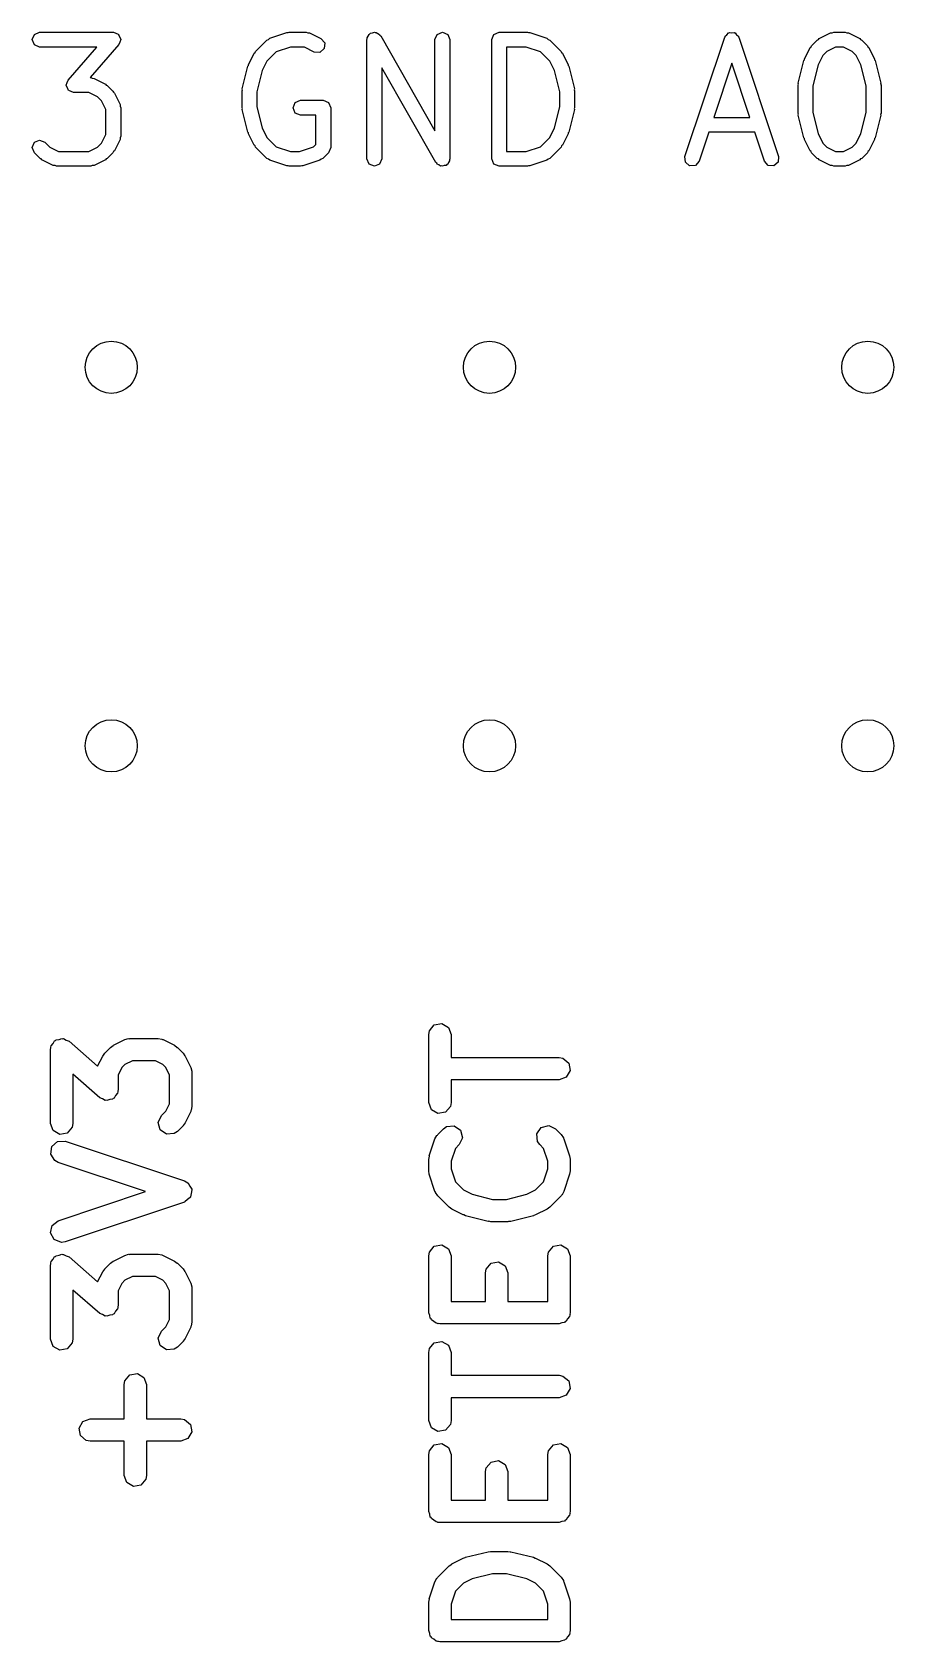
# Model space of a CAD drawing. Extents: x 0.39 to 2.81, y 0.39 to 2.19.
# Drawn here: x 1.0791 to 1.3069, y 1.7633 to 2.1885 of the extents above; entities that cross this region are included whole.
import ezdxf

# ---------------------------------------------------------------- set-up
doc = ezdxf.new("R2010")
doc.units = 0
doc.header["$MEASUREMENT"] = 0
doc.layers.add('BLACK', color=7, linetype='CONTINUOUS')

msp = doc.modelspace()

# ---------------------------------------------------------------- linework, layer by layer
at = {"layer": 'BLACK', "linetype": 'CONTINUOUS'}
for p, q in [((1.07909, 2.18656), (1.07967, 2.18795)), ((1.07967, 2.18516), (1.07909, 2.18656)), ((1.07967, 2.18795), (1.08106, 2.18852)), ((1.08106, 2.18852), (1.10056, 2.18852)), ((1.10056, 2.18852), (1.1012, 2.18826)), ((1.1012, 2.18826), (1.10185, 2.18804)), ((1.10185, 2.18804), (1.10188, 2.18797)), ((1.10188, 2.18797), (1.10195, 2.18795)), ((1.10195, 2.18795), (1.10221, 2.18731)), ((1.10226, 2.18592), (1.10204, 2.18526)), ((1.10221, 2.18731), (1.10252, 2.18669)), ((1.10252, 2.18656), (1.10226, 2.18592)), ((1.10252, 2.18669), (1.1025, 2.18662)), ((1.1025, 2.18662), (1.10252, 2.18656)), ((1.13816, 2.18345), (1.14116, 2.18645)), ((1.14116, 2.18645), (1.14158, 2.18662)), ((1.14158, 2.18662), (1.14193, 2.18692)), ((1.14193, 2.18692), (1.14643, 2.18842)), ((1.14643, 2.18842), (1.14675, 2.1884)), ((1.14675, 2.1884), (1.14705, 2.18852)), ((1.14705, 2.18852), (1.15155, 2.18852)), ((1.15155, 2.18852), (1.15197, 2.18835)), ((1.15197, 2.18835), (1.15243, 2.18832)), ((1.15243, 2.18832), (1.15543, 2.18682)), ((1.15543, 2.18682), (1.15642, 2.18568)), ((1.16758, 2.18656), (1.16768, 2.18681)), ((1.16758, 2.15506), (1.16758, 2.18656)), ((1.16765, 2.18707), (1.16796, 2.18748)), ((1.16768, 2.18681), (1.16765, 2.18707)), ((1.16796, 2.18748), (1.16815, 2.18795)), ((1.16815, 2.18795), (1.1684, 2.18805)), ((1.1684, 2.18805), (1.16857, 2.18826)), ((1.16857, 2.18826), (1.16908, 2.18833)), ((1.16908, 2.18833), (1.16955, 2.18852)), ((1.16955, 2.18852), (1.1698, 2.18842)), ((1.1698, 2.18842), (1.17006, 2.18845)), ((1.17006, 2.18845), (1.17047, 2.18814)), ((1.17047, 2.18814), (1.17094, 2.18795)), ((1.17094, 2.18795), (1.17104, 2.1877)), ((1.17104, 2.1877), (1.17126, 2.18753)), ((1.17126, 2.18753), (1.18558, 2.16247)), ((1.18558, 2.18656), (1.18615, 2.18795)), ((1.18558, 2.16247), (1.18558, 2.18656)), ((1.18615, 2.18795), (1.18754, 2.18852)), ((1.18754, 2.18852), (1.18894, 2.18795)), ((1.18894, 2.18795), (1.18951, 2.18656)), ((1.18951, 2.18656), (1.18951, 2.15506)), ((1.20057, 2.18656), (1.20115, 2.18795)), ((1.20057, 2.15506), (1.20057, 2.18656)), ((1.20115, 2.18795), (1.20254, 2.18852)), ((1.20254, 2.18852), (1.21004, 2.18852)), ((1.21004, 2.18852), (1.21034, 2.1884)), ((1.21034, 2.1884), (1.21066, 2.18842)), ((1.21066, 2.18842), (1.21516, 2.18692)), ((1.21516, 2.18692), (1.21551, 2.18662)), ((1.21551, 2.18662), (1.21593, 2.18645)), ((1.21593, 2.18645), (1.21893, 2.18345)), ((1.25167, 2.15568), (1.26217, 2.18718)), ((1.26217, 2.18718), (1.26226, 2.18729)), ((1.26226, 2.18729), (1.26227, 2.18744)), ((1.26227, 2.18744), (1.26275, 2.18784)), ((1.26275, 2.18784), (1.26315, 2.18832)), ((1.26315, 2.18832), (1.2633, 2.18833)), ((1.2633, 2.18833), (1.26341, 2.18842)), ((1.26341, 2.18842), (1.26403, 2.18838)), ((1.26403, 2.18838), (1.26466, 2.18842)), ((1.26466, 2.18842), (1.26477, 2.18833)), ((1.26477, 2.18833), (1.26492, 2.18832)), ((1.26492, 2.18832), (1.26532, 2.18784)), ((1.26532, 2.18784), (1.2658, 2.18744)), ((1.2658, 2.18744), (1.26581, 2.18729)), ((1.26581, 2.18729), (1.2659, 2.18718)), ((1.2659, 2.18718), (1.2764, 2.15568)), ((1.28514, 2.18495), (1.28664, 2.18645)), ((1.28664, 2.18645), (1.28694, 2.18657)), ((1.28694, 2.18657), (1.28715, 2.18682)), ((1.28715, 2.18682), (1.29015, 2.18832)), ((1.29015, 2.18832), (1.29061, 2.18835)), ((1.29061, 2.18835), (1.29103, 2.18852)), ((1.29103, 2.18852), (1.29403, 2.18852)), ((1.29403, 2.18852), (1.29445, 2.18835)), ((1.29445, 2.18835), (1.29491, 2.18832)), ((1.29491, 2.18832), (1.29791, 2.18682)), ((1.29791, 2.18682), (1.29812, 2.18657)), ((1.29812, 2.18657), (1.29842, 2.18645)), ((1.29842, 2.18645), (1.29992, 2.18495)), ((1.08106, 2.18459), (1.07967, 2.18516)), ((1.09622, 2.18459), (1.08106, 2.18459)), ((1.08858, 2.17585), (1.09622, 2.18459)), ((1.10204, 2.18526), (1.09439, 2.17653)), ((1.13629, 2.17994), (1.13779, 2.18294)), ((1.13779, 2.18294), (1.13803, 2.18315)), ((1.13803, 2.18315), (1.13816, 2.18345)), ((1.14361, 2.18334), (1.14117, 2.18089)), ((1.14737, 2.18459), (1.14361, 2.18334)), ((1.15108, 2.18459), (1.14737, 2.18459)), ((1.15367, 2.18329), (1.15108, 2.18459)), ((1.15517, 2.18319), (1.15367, 2.18329)), ((1.15631, 2.18418), (1.15517, 2.18319)), ((1.15642, 2.18568), (1.15631, 2.18418)), ((1.20972, 2.18459), (1.20451, 2.18459)), ((1.20451, 2.18459), (1.20451, 2.15703)), ((1.21348, 2.18334), (1.20972, 2.18459)), ((1.21592, 2.18089), (1.21348, 2.18334)), ((1.21893, 2.18345), (1.21906, 2.18315)), ((1.21906, 2.18315), (1.2193, 2.18294)), ((1.2193, 2.18294), (1.2208, 2.17994)), ((1.28327, 2.18144), (1.28477, 2.18444)), ((1.28477, 2.18444), (1.28502, 2.18465)), ((1.28502, 2.18465), (1.28514, 2.18495)), ((1.28815, 2.18239), (1.28689, 2.17987)), ((1.2892, 2.18344), (1.28815, 2.18239)), ((1.2915, 2.18459), (1.2892, 2.18344)), ((1.29357, 2.18459), (1.2915, 2.18459)), ((1.29586, 2.18344), (1.29357, 2.18459)), ((1.29691, 2.18239), (1.29586, 2.18344)), ((1.29817, 2.17987), (1.29691, 2.18239)), ((1.29992, 2.18495), (1.30005, 2.18465)), ((1.30005, 2.18465), (1.30029, 2.18444)), ((1.30029, 2.18444), (1.30179, 2.18144)), ((1.13464, 2.17353), (1.13614, 2.17953)), ((1.13614, 2.17953), (1.13627, 2.17971)), ((1.13627, 2.17971), (1.13629, 2.17994)), ((1.13991, 2.17837), (1.13852, 2.17281)), ((1.14117, 2.18089), (1.13991, 2.17837)), ((1.18584, 2.15408), (1.17152, 2.17914)), ((1.17152, 2.17914), (1.17152, 2.15506)), ((1.21718, 2.17837), (1.21592, 2.18089)), ((1.21857, 2.17281), (1.21718, 2.17837)), ((1.2208, 2.17994), (1.22082, 2.17971)), ((1.22082, 2.17971), (1.22095, 2.17953)), ((1.22095, 2.17953), (1.22245, 2.17353)), ((1.26403, 2.18033), (1.25927, 2.16603)), ((1.2688, 2.16603), (1.26403, 2.18033)), ((1.28162, 2.17503), (1.28312, 2.18103)), ((1.28312, 2.18103), (1.28326, 2.18121)), ((1.28326, 2.18121), (1.28327, 2.18144)), ((1.28689, 2.17987), (1.2855, 2.17431)), ((1.29956, 2.17431), (1.29817, 2.17987)), ((1.30179, 2.18144), (1.30181, 2.18121)), ((1.30181, 2.18121), (1.30194, 2.18103)), ((1.30194, 2.18103), (1.30344, 2.17503)), ((1.08809, 2.17456), (1.08835, 2.1752)), ((1.08811, 2.17449), (1.08809, 2.17456)), ((1.08809, 2.17443), (1.08811, 2.17449)), ((1.0884, 2.1738), (1.08809, 2.17443)), ((1.08835, 2.1752), (1.08858, 2.17585)), ((1.08866, 2.17316), (1.0884, 2.1738)), ((1.08873, 2.17314), (1.08866, 2.17316)), ((1.08876, 2.17308), (1.08873, 2.17314)), ((1.08942, 2.17285), (1.08876, 2.17308)), ((1.09439, 2.17653), (1.09456, 2.17653)), ((1.09456, 2.17653), (1.09498, 2.17635)), ((1.09498, 2.17635), (1.09544, 2.17632)), ((1.09544, 2.17632), (1.09844, 2.17482)), ((1.09844, 2.17482), (1.09865, 2.17457)), ((1.09865, 2.17457), (1.09895, 2.17445)), ((1.09895, 2.17445), (1.10045, 2.17295)), ((1.10045, 2.17295), (1.10057, 2.17265)), ((1.13458, 2.17306), (1.13468, 2.17329)), ((1.13458, 2.16856), (1.13458, 2.17306)), ((1.13468, 2.17329), (1.13464, 2.17353)), ((1.22245, 2.17353), (1.22241, 2.17329)), ((1.22241, 2.17329), (1.22251, 2.17306)), ((1.22251, 2.17306), (1.22251, 2.16856)), ((1.28156, 2.17456), (1.28166, 2.17479)), ((1.28156, 2.16706), (1.28156, 2.17456)), ((1.28166, 2.17479), (1.28162, 2.17503)), ((1.2855, 2.17431), (1.2855, 2.1673)), ((1.29956, 2.1673), (1.29956, 2.17431)), ((1.30344, 2.17503), (1.3034, 2.17479)), ((1.3034, 2.17479), (1.3035, 2.17456)), ((1.3035, 2.17456), (1.3035, 2.16706)), ((1.09006, 2.17259), (1.08942, 2.17285)), ((1.09409, 2.17259), (1.09006, 2.17259)), ((1.09639, 2.17144), (1.09409, 2.17259)), ((1.09744, 2.17039), (1.09639, 2.17144)), ((1.09859, 2.16809), (1.09744, 2.17039)), ((1.10057, 2.17265), (1.10082, 2.17244)), ((1.10082, 2.17244), (1.10232, 2.16944)), ((1.10232, 2.16944), (1.10235, 2.16898)), ((1.10235, 2.16898), (1.10252, 2.16856)), ((1.13852, 2.17281), (1.13852, 2.1688)), ((1.13852, 2.1688), (1.13991, 2.16325)), ((1.14808, 2.16856), (1.14866, 2.16995)), ((1.14866, 2.16995), (1.15005, 2.17053)), ((1.15005, 2.17053), (1.15605, 2.17053)), ((1.15605, 2.17053), (1.15744, 2.16995)), ((1.15744, 2.16995), (1.15802, 2.16856)), ((1.21718, 2.16325), (1.21857, 2.1688)), ((1.21857, 2.1688), (1.21857, 2.17281)), ((1.09859, 2.16152), (1.09859, 2.16809)), ((1.10252, 2.16856), (1.10252, 2.16106)), ((1.13468, 2.16833), (1.13458, 2.16856)), ((1.13464, 2.16808), (1.13468, 2.16833)), ((1.13614, 2.16208), (1.13464, 2.16808)), ((1.14866, 2.16717), (1.14808, 2.16856)), ((1.15005, 2.16659), (1.14866, 2.16717)), ((1.15408, 2.16659), (1.15005, 2.16659)), ((1.15408, 2.15887), (1.15408, 2.16659)), ((1.15802, 2.16856), (1.15802, 2.15806)), ((1.22245, 2.16808), (1.22095, 2.16208)), ((1.22251, 2.16856), (1.22241, 2.16833)), ((1.22241, 2.16833), (1.22245, 2.16808)), ((1.25927, 2.16603), (1.2688, 2.16603)), ((1.28166, 2.16683), (1.28156, 2.16706)), ((1.28162, 2.16658), (1.28166, 2.16683)), ((1.28312, 2.16058), (1.28162, 2.16658)), ((1.2855, 2.1673), (1.28689, 2.16175)), ((1.29817, 2.16175), (1.29956, 2.1673)), ((1.30344, 2.16658), (1.30194, 2.16058)), ((1.3035, 2.16706), (1.3034, 2.16683)), ((1.3034, 2.16683), (1.30344, 2.16658)), ((1.09744, 2.15923), (1.09859, 2.16152)), ((1.10235, 2.16064), (1.10232, 2.16018)), ((1.10252, 2.16106), (1.10235, 2.16064)), ((1.13627, 2.1619), (1.13614, 2.16208)), ((1.13629, 2.16168), (1.13627, 2.1619)), ((1.13779, 2.15868), (1.13629, 2.16168)), ((1.13991, 2.16325), (1.14117, 2.16072)), ((1.14117, 2.16072), (1.14361, 2.15828)), ((1.21348, 2.15828), (1.21592, 2.16072)), ((1.21592, 2.16072), (1.21718, 2.16325)), ((1.2208, 2.16168), (1.2193, 2.15868)), ((1.22082, 2.1619), (1.2208, 2.16168)), ((1.22095, 2.16208), (1.22082, 2.1619)), ((1.25795, 2.16209), (1.2554, 2.15444)), ((1.27012, 2.16209), (1.25795, 2.16209)), ((1.27267, 2.15444), (1.27012, 2.16209)), ((1.28326, 2.1604), (1.28312, 2.16058)), ((1.28327, 2.16018), (1.28326, 2.1604)), ((1.28689, 2.16175), (1.28815, 2.15923)), ((1.29691, 2.15923), (1.29817, 2.16175)), ((1.30181, 2.1604), (1.30179, 2.16018)), ((1.30194, 2.16058), (1.30181, 2.1604)), ((1.07909, 2.15806), (1.07967, 2.15945)), ((1.07967, 2.15667), (1.07909, 2.15806)), ((1.07967, 2.15945), (1.08106, 2.16003)), ((1.08117, 2.15517), (1.07967, 2.15667)), ((1.08106, 2.16003), (1.08245, 2.15945)), ((1.08245, 2.15945), (1.08372, 2.15818)), ((1.08372, 2.15818), (1.08602, 2.15703)), ((1.08602, 2.15703), (1.09409, 2.15703)), ((1.09409, 2.15703), (1.09639, 2.15818)), ((1.09639, 2.15818), (1.09744, 2.15923)), ((1.10045, 2.15667), (1.09895, 2.15517)), ((1.10057, 2.15697), (1.10045, 2.15667)), ((1.10082, 2.15718), (1.10057, 2.15697)), ((1.10232, 2.16018), (1.10082, 2.15718)), ((1.13803, 2.15847), (1.13779, 2.15868)), ((1.13816, 2.15817), (1.13803, 2.15847)), ((1.14116, 2.15517), (1.13816, 2.15817)), ((1.14361, 2.15828), (1.14737, 2.15703)), ((1.14737, 2.15703), (1.14973, 2.15703)), ((1.14973, 2.15703), (1.15349, 2.15828)), ((1.15349, 2.15828), (1.15408, 2.15887)), ((1.15744, 2.15667), (1.15594, 2.15517)), ((1.15802, 2.15806), (1.15744, 2.15667)), ((1.15802, 2.15806), (1.15802, 2.15806)), ((1.20451, 2.15703), (1.20972, 2.15703)), ((1.20972, 2.15703), (1.21348, 2.15828)), ((1.21893, 2.15817), (1.21593, 2.15517)), ((1.21906, 2.15847), (1.21893, 2.15817)), ((1.2193, 2.15868), (1.21906, 2.15847)), ((1.28477, 2.15718), (1.28327, 2.16018)), ((1.28502, 2.15697), (1.28477, 2.15718)), ((1.28514, 2.15667), (1.28502, 2.15697)), ((1.28664, 2.15517), (1.28514, 2.15667)), ((1.28815, 2.15923), (1.2892, 2.15818)), ((1.2892, 2.15818), (1.2915, 2.15703)), ((1.2915, 2.15703), (1.29357, 2.15703)), ((1.29357, 2.15703), (1.29586, 2.15818)), ((1.29586, 2.15818), (1.29691, 2.15923)), ((1.29992, 2.15667), (1.29842, 2.15517)), ((1.30005, 2.15697), (1.29992, 2.15667)), ((1.30029, 2.15718), (1.30005, 2.15697)), ((1.30179, 2.16018), (1.30029, 2.15718)), ((1.08146, 2.15504), (1.08117, 2.15517)), ((1.08168, 2.1548), (1.08146, 2.15504)), ((1.08468, 2.1533), (1.08168, 2.1548)), ((1.08513, 2.15327), (1.08468, 2.1533)), ((1.08556, 2.15309), (1.08513, 2.15327)), ((1.09456, 2.15309), (1.08556, 2.15309)), ((1.09498, 2.15327), (1.09456, 2.15309)), ((1.09544, 2.1533), (1.09498, 2.15327)), ((1.09844, 2.1548), (1.09544, 2.1533)), ((1.09865, 2.15504), (1.09844, 2.1548)), ((1.09895, 2.15517), (1.09865, 2.15504)), ((1.14158, 2.15499), (1.14116, 2.15517)), ((1.14193, 2.15469), (1.14158, 2.15499)), ((1.14643, 2.15319), (1.14193, 2.15469)), ((1.14675, 2.15321), (1.14643, 2.15319)), ((1.14705, 2.15309), (1.14675, 2.15321)), ((1.15005, 2.15309), (1.14705, 2.15309)), ((1.15035, 2.15321), (1.15005, 2.15309)), ((1.15067, 2.15319), (1.15035, 2.15321)), ((1.15517, 2.15469), (1.15067, 2.15319)), ((1.15552, 2.15499), (1.15517, 2.15469)), ((1.15594, 2.15517), (1.15552, 2.15499)), ((1.16815, 2.15367), (1.16758, 2.15506)), ((1.16955, 2.15309), (1.16815, 2.15367)), ((1.17094, 2.15367), (1.16955, 2.15309)), ((1.17152, 2.15506), (1.17094, 2.15367)), ((1.18605, 2.15392), (1.18584, 2.15408)), ((1.18615, 2.15367), (1.18605, 2.15392)), ((1.18662, 2.15347), (1.18615, 2.15367)), ((1.18703, 2.15316), (1.18662, 2.15347)), ((1.18729, 2.15319), (1.18703, 2.15316)), ((1.18754, 2.15309), (1.18729, 2.15319)), ((1.18802, 2.15329), (1.18754, 2.15309)), ((1.18852, 2.15335), (1.18802, 2.15329)), ((1.18869, 2.15356), (1.18852, 2.15335)), ((1.18894, 2.15367), (1.18869, 2.15356)), ((1.18913, 2.15414), (1.18894, 2.15367)), ((1.18944, 2.15454), (1.18913, 2.15414)), ((1.18951, 2.15506), (1.18941, 2.15481)), ((1.18941, 2.15481), (1.18944, 2.15454)), ((1.20115, 2.15367), (1.20057, 2.15506)), ((1.20254, 2.15309), (1.20115, 2.15367)), ((1.21004, 2.15309), (1.20254, 2.15309)), ((1.21034, 2.15321), (1.21004, 2.15309)), ((1.21066, 2.15319), (1.21034, 2.15321)), ((1.21516, 2.15469), (1.21066, 2.15319)), ((1.21551, 2.15499), (1.21516, 2.15469)), ((1.21593, 2.15517), (1.21551, 2.15499)), ((1.25178, 2.15418), (1.25167, 2.15568)), ((1.25291, 2.15319), (1.25178, 2.15418)), ((1.25442, 2.1533), (1.25291, 2.15319)), ((1.2554, 2.15444), (1.25442, 2.1533)), ((1.27365, 2.1533), (1.27267, 2.15444)), ((1.27516, 2.15319), (1.27365, 2.1533)), ((1.27629, 2.15418), (1.27516, 2.15319)), ((1.2764, 2.15568), (1.27629, 2.15418)), ((1.28694, 2.15504), (1.28664, 2.15517)), ((1.28715, 2.1548), (1.28694, 2.15504)), ((1.29015, 2.1533), (1.28715, 2.1548)), ((1.29061, 2.15327), (1.29015, 2.1533)), ((1.29103, 2.15309), (1.29061, 2.15327)), ((1.29403, 2.15309), (1.29103, 2.15309)), ((1.29445, 2.15327), (1.29403, 2.15309)), ((1.29491, 2.1533), (1.29445, 2.15327)), ((1.29791, 2.1548), (1.29491, 2.1533)), ((1.29812, 2.15504), (1.29791, 2.1548)), ((1.29842, 2.15517), (1.29812, 2.15504)), ((1.18541, 1.92628), (1.1874, 1.92663)), ((1.1874, 1.92663), (1.18915, 1.92562)), ((1.08503, 1.92203), (1.08526, 1.92211)), ((1.08526, 1.92211), (1.08541, 1.92229)), ((1.08541, 1.92229), (1.08619, 1.92242)), ((1.08619, 1.92242), (1.08695, 1.92268)), ((1.08695, 1.92268), (1.08717, 1.9226)), ((1.08717, 1.9226), (1.0874, 1.92264)), ((1.0874, 1.92264), (1.08809, 1.92224)), ((1.08809, 1.92224), (1.08883, 1.92195)), ((1.10056, 1.92087), (1.10356, 1.92237)), ((1.10356, 1.92237), (1.10455, 1.92266)), ((1.10455, 1.92266), (1.10472, 1.92262)), ((1.10472, 1.92262), (1.10488, 1.92268)), ((1.10488, 1.92268), (1.11238, 1.92268)), ((1.11238, 1.92268), (1.11339, 1.9225)), ((1.11339, 1.9225), (1.11353, 1.92239)), ((1.11353, 1.92239), (1.1137, 1.92237)), ((1.1137, 1.92237), (1.1167, 1.92087)), ((1.18393, 1.92372), (1.18411, 1.92473)), ((1.18393, 1.90573), (1.18393, 1.92372)), ((1.18411, 1.92473), (1.18541, 1.92628)), ((1.18915, 1.92562), (1.18984, 1.92372)), ((1.18984, 1.92372), (1.18984, 1.91768)), ((1.08393, 1.91973), (1.08401, 1.92017)), ((1.08393, 1.90023), (1.08393, 1.91973)), ((1.08399, 1.9203), (1.08405, 1.92041)), ((1.08401, 1.92017), (1.08399, 1.9203)), ((1.08405, 1.92041), (1.08411, 1.92074)), ((1.08411, 1.92074), (1.08462, 1.92135)), ((1.08462, 1.92135), (1.08503, 1.92203)), ((1.08883, 1.92195), (1.09639, 1.91534)), ((1.09639, 1.91534), (1.09774, 1.91805)), ((1.09774, 1.91805), (1.09827, 1.91876)), ((1.09827, 1.91876), (1.0983, 1.91882)), ((1.0983, 1.91882), (1.0998, 1.92032)), ((1.0998, 1.92032), (1.10052, 1.92082)), ((1.10052, 1.92082), (1.10056, 1.92087)), ((1.1167, 1.92087), (1.11741, 1.92034)), ((1.11741, 1.92034), (1.11747, 1.92032)), ((1.11747, 1.92032), (1.11897, 1.91882)), ((1.11897, 1.91882), (1.11948, 1.91809)), ((1.11948, 1.91809), (1.11952, 1.91805)), ((1.11952, 1.91805), (1.12102, 1.91505)), ((1.10281, 1.91498), (1.10184, 1.91303)), ((1.10363, 1.9158), (1.10281, 1.91498)), ((1.10558, 1.91678), (1.10363, 1.9158)), ((1.11169, 1.91678), (1.10558, 1.91678)), ((1.11363, 1.9158), (1.11169, 1.91678)), ((1.11446, 1.91498), (1.11363, 1.9158)), ((1.11543, 1.91303), (1.11446, 1.91498)), ((1.12102, 1.91505), (1.12132, 1.91407)), ((1.12132, 1.91407), (1.12127, 1.9139)), ((1.12127, 1.9139), (1.12133, 1.91373)), ((1.12133, 1.91373), (1.12133, 1.90473)), ((1.18984, 1.91768), (1.21838, 1.91768)), ((1.21838, 1.91768), (1.21939, 1.9175)), ((1.21939, 1.9175), (1.22094, 1.9162)), ((1.22129, 1.91421), (1.22028, 1.91246)), ((1.22094, 1.9162), (1.22129, 1.91421)), ((1.09694, 1.90701), (1.08984, 1.91322)), ((1.08984, 1.91322), (1.08984, 1.90023)), ((1.10184, 1.91303), (1.10184, 1.90923)), ((1.11543, 1.90543), (1.11543, 1.91303)), ((1.21838, 1.91177), (1.18984, 1.91177)), ((1.18984, 1.91177), (1.18984, 1.90573)), ((1.22028, 1.91246), (1.21838, 1.91177)), ((1.09768, 1.90672), (1.09694, 1.90701)), ((1.09837, 1.90632), (1.09768, 1.90672)), ((1.0986, 1.90636), (1.09837, 1.90632)), ((1.09882, 1.90628), (1.0986, 1.90636)), ((1.09958, 1.90653), (1.09882, 1.90628)), ((1.10036, 1.90667), (1.09958, 1.90653)), ((1.10051, 1.90685), (1.10036, 1.90667)), ((1.10073, 1.90693), (1.10051, 1.90685)), ((1.10115, 1.90761), (1.10073, 1.90693)), ((1.10166, 1.90822), (1.10115, 1.90761)), ((1.10172, 1.90855), (1.10166, 1.90822)), ((1.10178, 1.90866), (1.10172, 1.90855)), ((1.10184, 1.90923), (1.10176, 1.90879)), ((1.10176, 1.90879), (1.10178, 1.90866)), ((1.11446, 1.90348), (1.11543, 1.90543)), ((1.18462, 1.90383), (1.18393, 1.90573)), ((1.18984, 1.90573), (1.18966, 1.90472)), ((1.11244, 1.90049), (1.11329, 1.90232)), ((1.11329, 1.90232), (1.11446, 1.90348)), ((1.12102, 1.90341), (1.11952, 1.90041)), ((1.12104, 1.90359), (1.12102, 1.90341)), ((1.12116, 1.90372), (1.12104, 1.90359)), ((1.12133, 1.90473), (1.12116, 1.90372)), ((1.18637, 1.90282), (1.18462, 1.90383)), ((1.18836, 1.90317), (1.18637, 1.90282)), ((1.18966, 1.90472), (1.18836, 1.90317)), ((1.08462, 1.89833), (1.08393, 1.90023)), ((1.08637, 1.89732), (1.08462, 1.89833)), ((1.08836, 1.89767), (1.08637, 1.89732)), ((1.08966, 1.89922), (1.08836, 1.89767)), ((1.08984, 1.90023), (1.08966, 1.89922)), ((1.11296, 1.89854), (1.11244, 1.90049)), ((1.11462, 1.89738), (1.11296, 1.89854)), ((1.11663, 1.89755), (1.11462, 1.89738)), ((1.11747, 1.89814), (1.11663, 1.89755)), ((1.11897, 1.89964), (1.11747, 1.89814)), ((1.119, 1.8997), (1.11897, 1.89964)), ((1.11952, 1.90041), (1.119, 1.8997)), ((1.18558, 1.89616), (1.18607, 1.89706)), ((1.18607, 1.89706), (1.18622, 1.89715)), ((1.18622, 1.89715), (1.1863, 1.89731)), ((1.1863, 1.89731), (1.1878, 1.89881)), ((1.1878, 1.89881), (1.18864, 1.8994)), ((1.18864, 1.8994), (1.19065, 1.89958)), ((1.19065, 1.89958), (1.1923, 1.89842)), ((1.1923, 1.89842), (1.19283, 1.89647)), ((1.21253, 1.89749), (1.21369, 1.89915)), ((1.21271, 1.89548), (1.21253, 1.89749)), ((1.21369, 1.89915), (1.21564, 1.89967)), ((1.21564, 1.89967), (1.21747, 1.89881)), ((1.21747, 1.89881), (1.21897, 1.89731)), ((1.21897, 1.89731), (1.21956, 1.89647)), ((1.08399, 1.89214), (1.08429, 1.89414)), ((1.08429, 1.89414), (1.0858, 1.89548)), ((1.0858, 1.89548), (1.08782, 1.89553)), ((1.08782, 1.89553), (1.11932, 1.88503)), ((1.18408, 1.89166), (1.18558, 1.89616)), ((1.19097, 1.89363), (1.18984, 1.89025)), ((1.19197, 1.89464), (1.19097, 1.89363)), ((1.19283, 1.89647), (1.19197, 1.89464)), ((1.21329, 1.89464), (1.21271, 1.89548)), ((1.2143, 1.89363), (1.21329, 1.89464)), ((1.21543, 1.89025), (1.2143, 1.89363)), ((1.21956, 1.89647), (1.21957, 1.8963)), ((1.21957, 1.8963), (1.21968, 1.89616)), ((1.21968, 1.89616), (1.22118, 1.89166)), ((1.08505, 1.89042), (1.08399, 1.89214)), ((1.08595, 1.88993), (1.08505, 1.89042)), ((1.10904, 1.88223), (1.08595, 1.88993)), ((1.18393, 1.89073), (1.18409, 1.8916)), ((1.18393, 1.88773), (1.18393, 1.89073)), ((1.18409, 1.8916), (1.18408, 1.89166)), ((1.18984, 1.89025), (1.18984, 1.88821)), ((1.18984, 1.88821), (1.19097, 1.88482)), ((1.2143, 1.88482), (1.21543, 1.88821)), ((1.21543, 1.88821), (1.21543, 1.89025)), ((1.22118, 1.89166), (1.22131, 1.89079)), ((1.22131, 1.89079), (1.22133, 1.89073)), ((1.22133, 1.89073), (1.22133, 1.88773)), ((1.11932, 1.88503), (1.12022, 1.88455)), ((1.12022, 1.88455), (1.12026, 1.88447)), ((1.12026, 1.88447), (1.12034, 1.88444)), ((1.12034, 1.88444), (1.12079, 1.88362)), ((1.18395, 1.88767), (1.18393, 1.88773)), ((1.18408, 1.88679), (1.18395, 1.88767)), ((1.18558, 1.88229), (1.18408, 1.88679)), ((1.19097, 1.88482), (1.19313, 1.88266)), ((1.21213, 1.88266), (1.2143, 1.88482)), ((1.22118, 1.88679), (1.21968, 1.88229)), ((1.22133, 1.88773), (1.22118, 1.88686)), ((1.22118, 1.88686), (1.22118, 1.88679)), ((1.08595, 1.87454), (1.10904, 1.88223)), ((1.12017, 1.88011), (1.11947, 1.87949)), ((1.1209, 1.88069), (1.12017, 1.88011)), ((1.12079, 1.88362), (1.12127, 1.88283)), ((1.12091, 1.88077), (1.1209, 1.88069)), ((1.12098, 1.88083), (1.12091, 1.88077)), ((1.12112, 1.88175), (1.12098, 1.88083)), ((1.1213, 1.88267), (1.12112, 1.88175)), ((1.12127, 1.88283), (1.12126, 1.88274)), ((1.12126, 1.88274), (1.1213, 1.88267)), ((1.18569, 1.88216), (1.18558, 1.88229)), ((1.18571, 1.88198), (1.18569, 1.88216)), ((1.1863, 1.88114), (1.18571, 1.88198)), ((1.1893, 1.87814), (1.1863, 1.88114)), ((1.19313, 1.88266), (1.19542, 1.88151)), ((1.19542, 1.88151), (1.20075, 1.88018)), ((1.20075, 1.88018), (1.20452, 1.88018)), ((1.20452, 1.88018), (1.20985, 1.88151)), ((1.20985, 1.88151), (1.21213, 1.88266)), ((1.21897, 1.88114), (1.21597, 1.87814)), ((1.21904, 1.8813), (1.21897, 1.88114)), ((1.21919, 1.88139), (1.21904, 1.8813)), ((1.21968, 1.88229), (1.21919, 1.88139)), ((1.11932, 1.87943), (1.08782, 1.86893)), ((1.11938, 1.87948), (1.11932, 1.87943)), ((1.11947, 1.87949), (1.11938, 1.87948)), ((1.18936, 1.87811), (1.1893, 1.87814)), ((1.19006, 1.87759), (1.18936, 1.87811)), ((1.19306, 1.87609), (1.19006, 1.87759)), ((1.1932, 1.87607), (1.19306, 1.87609)), ((1.19367, 1.87586), (1.1932, 1.87607)), ((1.19967, 1.87436), (1.19367, 1.87586)), ((1.2116, 1.87586), (1.2056, 1.87436)), ((1.21171, 1.87594), (1.2116, 1.87586)), ((1.2122, 1.87609), (1.21171, 1.87594)), ((1.2152, 1.87759), (1.2122, 1.87609)), ((1.21525, 1.87763), (1.2152, 1.87759)), ((1.21597, 1.87814), (1.21525, 1.87763)), ((1.08396, 1.8713), (1.08437, 1.87328)), ((1.08493, 1.86953), (1.08396, 1.8713)), ((1.08437, 1.87328), (1.08595, 1.87454)), ((1.1998, 1.87438), (1.19967, 1.87436)), ((1.20038, 1.87428), (1.1998, 1.87438)), ((1.20488, 1.87428), (1.20038, 1.87428)), ((1.20501, 1.87432), (1.20488, 1.87428)), ((1.2056, 1.87436), (1.20501, 1.87432)), ((1.0868, 1.86878), (1.08493, 1.86953)), ((1.08782, 1.86893), (1.0868, 1.86878)), ((1.18411, 1.86624), (1.18541, 1.86779)), ((1.18541, 1.86779), (1.1874, 1.86814)), ((1.1874, 1.86814), (1.18915, 1.86713)), ((1.18915, 1.86713), (1.18984, 1.86523)), ((1.21561, 1.86624), (1.21691, 1.86779)), ((1.21691, 1.86779), (1.21889, 1.86814)), ((1.21889, 1.86814), (1.22064, 1.86713)), ((1.22064, 1.86713), (1.22133, 1.86523)), ((1.08393, 1.86274), (1.08401, 1.86317)), ((1.08393, 1.84324), (1.08393, 1.86274)), ((1.08399, 1.86331), (1.08405, 1.86341)), ((1.08401, 1.86317), (1.08399, 1.86331)), ((1.08405, 1.86341), (1.08411, 1.86375)), ((1.08411, 1.86375), (1.08462, 1.86436)), ((1.08462, 1.86436), (1.08503, 1.86504)), ((1.08503, 1.86504), (1.08526, 1.86511)), ((1.08526, 1.86511), (1.08541, 1.86529)), ((1.08541, 1.86529), (1.08619, 1.86543)), ((1.08619, 1.86543), (1.08695, 1.86569)), ((1.08695, 1.86569), (1.08717, 1.8656)), ((1.08717, 1.8656), (1.0874, 1.86564)), ((1.0874, 1.86564), (1.08809, 1.86525)), ((1.08809, 1.86525), (1.08883, 1.86496)), ((1.08883, 1.86496), (1.09639, 1.85835)), ((1.0983, 1.86182), (1.0998, 1.86332)), ((1.0998, 1.86332), (1.10052, 1.86383)), ((1.10052, 1.86383), (1.10056, 1.86388)), ((1.10056, 1.86388), (1.10356, 1.86538)), ((1.10356, 1.86538), (1.10455, 1.86567)), ((1.10455, 1.86567), (1.10472, 1.86563)), ((1.10472, 1.86563), (1.10488, 1.86569)), ((1.10488, 1.86569), (1.11238, 1.86569)), ((1.11238, 1.86569), (1.11339, 1.86551)), ((1.11339, 1.86551), (1.11353, 1.8654)), ((1.11353, 1.8654), (1.1137, 1.86538)), ((1.1137, 1.86538), (1.1167, 1.86388)), ((1.1167, 1.86388), (1.11741, 1.86335)), ((1.11741, 1.86335), (1.11747, 1.86332)), ((1.11747, 1.86332), (1.11897, 1.86182)), ((1.18393, 1.86523), (1.18411, 1.86624)), ((1.18393, 1.85023), (1.18393, 1.86523)), ((1.18984, 1.86523), (1.18984, 1.85318)), ((1.19911, 1.86174), (1.20041, 1.86329)), ((1.20041, 1.86329), (1.2024, 1.86364)), ((1.2024, 1.86364), (1.20415, 1.86263)), ((1.20415, 1.86263), (1.20484, 1.86073)), ((1.21543, 1.86523), (1.21561, 1.86624)), ((1.21543, 1.85318), (1.21543, 1.86523)), ((1.22133, 1.86523), (1.22133, 1.85023)), ((1.09639, 1.85835), (1.09774, 1.86106)), ((1.09774, 1.86106), (1.09827, 1.86177)), ((1.09827, 1.86177), (1.0983, 1.86182)), ((1.10363, 1.85881), (1.10281, 1.85799)), ((1.10558, 1.85978), (1.10363, 1.85881)), ((1.11169, 1.85978), (1.10558, 1.85978)), ((1.11363, 1.85881), (1.11169, 1.85978)), ((1.11446, 1.85799), (1.11363, 1.85881)), ((1.11897, 1.86182), (1.11948, 1.8611)), ((1.11948, 1.8611), (1.11952, 1.86106)), ((1.11952, 1.86106), (1.12102, 1.85806)), ((1.19893, 1.86073), (1.19911, 1.86174)), ((1.19893, 1.85318), (1.19893, 1.86073)), ((1.20484, 1.86073), (1.20484, 1.85318)), ((1.09694, 1.85001), (1.08984, 1.85623)), ((1.08984, 1.85623), (1.08984, 1.84324)), ((1.10281, 1.85799), (1.10184, 1.85604)), ((1.10184, 1.85604), (1.10184, 1.85224)), ((1.11543, 1.85604), (1.11446, 1.85799)), ((1.11543, 1.84843), (1.11543, 1.85604)), ((1.12102, 1.85806), (1.12132, 1.85707)), ((1.12132, 1.85707), (1.12127, 1.8569)), ((1.12127, 1.8569), (1.12133, 1.85674)), ((1.12133, 1.85674), (1.12133, 1.84774)), ((1.09768, 1.84973), (1.09694, 1.85001)), ((1.10051, 1.84986), (1.10036, 1.84968)), ((1.10073, 1.84994), (1.10051, 1.84986)), ((1.10115, 1.85062), (1.10073, 1.84994)), ((1.10166, 1.85123), (1.10115, 1.85062)), ((1.10172, 1.85156), (1.10166, 1.85123)), ((1.10178, 1.85166), (1.10172, 1.85156)), ((1.10184, 1.85224), (1.10176, 1.8518)), ((1.10176, 1.8518), (1.10178, 1.85166)), ((1.1842, 1.84951), (1.18393, 1.85023)), ((1.18984, 1.85318), (1.19893, 1.85318)), ((1.20484, 1.85318), (1.21543, 1.85318)), ((1.22133, 1.85023), (1.22127, 1.84985)), ((1.22127, 1.84985), (1.22129, 1.84972)), ((1.09837, 1.84933), (1.09768, 1.84973)), ((1.0986, 1.84937), (1.09837, 1.84933)), ((1.09882, 1.84928), (1.0986, 1.84937)), ((1.09958, 1.84954), (1.09882, 1.84928)), ((1.10036, 1.84968), (1.09958, 1.84954)), ((1.11329, 1.84533), (1.11446, 1.84649)), ((1.11446, 1.84649), (1.11543, 1.84843)), ((1.12102, 1.84642), (1.11952, 1.84342)), ((1.12104, 1.84659), (1.12102, 1.84642)), ((1.12116, 1.84673), (1.12104, 1.84659)), ((1.12133, 1.84774), (1.12116, 1.84673)), ((1.18433, 1.84876), (1.1842, 1.84951)), ((1.18453, 1.84858), (1.18433, 1.84876)), ((1.18462, 1.84833), (1.18453, 1.84858)), ((1.18529, 1.84795), (1.18462, 1.84833)), ((1.18588, 1.84746), (1.18529, 1.84795)), ((1.18626, 1.84739), (1.18588, 1.84746)), ((1.18637, 1.84732), (1.18626, 1.84739)), ((1.1865, 1.84735), (1.18637, 1.84732)), ((1.18689, 1.84728), (1.1865, 1.84735)), ((1.21838, 1.84728), (1.18689, 1.84728)), ((1.2191, 1.84754), (1.21838, 1.84728)), ((1.21986, 1.84767), (1.2191, 1.84754)), ((1.22003, 1.84788), (1.21986, 1.84767)), ((1.22028, 1.84797), (1.22003, 1.84788)), ((1.22066, 1.84863), (1.22028, 1.84797)), ((1.22116, 1.84922), (1.22066, 1.84863)), ((1.22122, 1.84961), (1.22116, 1.84922)), ((1.22129, 1.84972), (1.22122, 1.84961)), ((1.08462, 1.84134), (1.08393, 1.84324)), ((1.08637, 1.84033), (1.08462, 1.84134)), ((1.08966, 1.84223), (1.08836, 1.84068)), ((1.08984, 1.84324), (1.08966, 1.84223)), ((1.11244, 1.8435), (1.11329, 1.84533)), ((1.11296, 1.84154), (1.11244, 1.8435)), ((1.11462, 1.84039), (1.11296, 1.84154)), ((1.11897, 1.84265), (1.11747, 1.84115)), ((1.119, 1.84271), (1.11897, 1.84265)), ((1.11952, 1.84342), (1.119, 1.84271)), ((1.18411, 1.84074), (1.18541, 1.84229)), ((1.18541, 1.84229), (1.1874, 1.84264)), ((1.1874, 1.84264), (1.18915, 1.84163)), ((1.18915, 1.84163), (1.18984, 1.83973)), ((1.08836, 1.84068), (1.08637, 1.84033)), ((1.11663, 1.84056), (1.11462, 1.84039)), ((1.11747, 1.84115), (1.11663, 1.84056)), ((1.18393, 1.83973), (1.18411, 1.84074)), ((1.18393, 1.82174), (1.18393, 1.83973)), ((1.18984, 1.83973), (1.18984, 1.83369)), ((1.10361, 1.83225), (1.10491, 1.8338)), ((1.10491, 1.8338), (1.1069, 1.83415)), ((1.1069, 1.83415), (1.10865, 1.83314)), ((1.10865, 1.83314), (1.10934, 1.83124)), ((1.18984, 1.83369), (1.21838, 1.83369)), ((1.21838, 1.83369), (1.21939, 1.83351)), ((1.21939, 1.83351), (1.22094, 1.83221)), ((1.10343, 1.83124), (1.10361, 1.83225)), ((1.10343, 1.82219), (1.10343, 1.83124)), ((1.10934, 1.83124), (1.10934, 1.82219)), ((1.22129, 1.83022), (1.22028, 1.82847)), ((1.22094, 1.83221), (1.22129, 1.83022)), ((1.21838, 1.82778), (1.18984, 1.82778)), ((1.18984, 1.82778), (1.18984, 1.82174)), ((1.22028, 1.82847), (1.21838, 1.82778)), ((1.09148, 1.81975), (1.09249, 1.8215)), ((1.09249, 1.8215), (1.09438, 1.82219)), ((1.09438, 1.82219), (1.10343, 1.82219)), ((1.10934, 1.82219), (1.11838, 1.82219)), ((1.11838, 1.82219), (1.11939, 1.82202)), ((1.11939, 1.82202), (1.12094, 1.82072)), ((1.12094, 1.82072), (1.12129, 1.81873)), ((1.18462, 1.81984), (1.18393, 1.82174)), ((1.18966, 1.82073), (1.18836, 1.81918)), ((1.18984, 1.82174), (1.18966, 1.82073)), ((1.09183, 1.81776), (1.09148, 1.81975)), ((1.09337, 1.81647), (1.09183, 1.81776)), ((1.09438, 1.81629), (1.09337, 1.81647)), ((1.10343, 1.81629), (1.09438, 1.81629)), ((1.10343, 1.80724), (1.10343, 1.81629)), ((1.11838, 1.81629), (1.10934, 1.81629)), ((1.10934, 1.81629), (1.10934, 1.80724)), ((1.12028, 1.81698), (1.11838, 1.81629)), ((1.12129, 1.81873), (1.12028, 1.81698)), ((1.18637, 1.81883), (1.18462, 1.81984)), ((1.18836, 1.81918), (1.18637, 1.81883)), ((1.18393, 1.81274), (1.18411, 1.81375)), ((1.18393, 1.79774), (1.18393, 1.81274)), ((1.18411, 1.81375), (1.18541, 1.81529)), ((1.18541, 1.81529), (1.1874, 1.81564)), ((1.1874, 1.81564), (1.18915, 1.81463)), ((1.18915, 1.81463), (1.18984, 1.81274)), ((1.18984, 1.81274), (1.18984, 1.80069)), ((1.21543, 1.81274), (1.21561, 1.81375)), ((1.21543, 1.80069), (1.21543, 1.81274)), ((1.21561, 1.81375), (1.21691, 1.81529)), ((1.21691, 1.81529), (1.21889, 1.81564)), ((1.21889, 1.81564), (1.22064, 1.81463)), ((1.22064, 1.81463), (1.22133, 1.81274)), ((1.22133, 1.81274), (1.22133, 1.79774)), ((1.19893, 1.80824), (1.19911, 1.80925)), ((1.19893, 1.80069), (1.19893, 1.80824)), ((1.19911, 1.80925), (1.20041, 1.81079)), ((1.20041, 1.81079), (1.2024, 1.81115)), ((1.2024, 1.81115), (1.20415, 1.81014)), ((1.20415, 1.81014), (1.20484, 1.80824)), ((1.20484, 1.80824), (1.20484, 1.80069)), ((1.10412, 1.80534), (1.10343, 1.80724)), ((1.10587, 1.80433), (1.10412, 1.80534)), ((1.10786, 1.80469), (1.10587, 1.80433)), ((1.10916, 1.80623), (1.10786, 1.80469)), ((1.10934, 1.80724), (1.10916, 1.80623)), ((1.18984, 1.80069), (1.19893, 1.80069)), ((1.20484, 1.80069), (1.21543, 1.80069)), ((1.1842, 1.79702), (1.18393, 1.79774)), ((1.18433, 1.79626), (1.1842, 1.79702)), ((1.18453, 1.79609), (1.18433, 1.79626)), ((1.18462, 1.79584), (1.18453, 1.79609)), ((1.18529, 1.79546), (1.18462, 1.79584)), ((1.18588, 1.79496), (1.18529, 1.79546)), ((1.18626, 1.7949), (1.18588, 1.79496)), ((1.18637, 1.79483), (1.18626, 1.7949)), ((1.1865, 1.79485), (1.18637, 1.79483)), ((1.18689, 1.79479), (1.1865, 1.79485)), ((1.21838, 1.79479), (1.18689, 1.79479)), ((1.2191, 1.79505), (1.21838, 1.79479)), ((1.21986, 1.79518), (1.2191, 1.79505)), ((1.22003, 1.79539), (1.21986, 1.79518)), ((1.22028, 1.79548), (1.22003, 1.79539)), ((1.22066, 1.79614), (1.22028, 1.79548)), ((1.22116, 1.79673), (1.22066, 1.79614)), ((1.22122, 1.79711), (1.22116, 1.79673)), ((1.22129, 1.79723), (1.22122, 1.79711)), ((1.22133, 1.79774), (1.22127, 1.79736)), ((1.22127, 1.79736), (1.22129, 1.79723)), ((1.19367, 1.78561), (1.19967, 1.7871)), ((1.19967, 1.7871), (1.20026, 1.78715)), ((1.20026, 1.78715), (1.20038, 1.78719)), ((1.20038, 1.78719), (1.20488, 1.78719)), ((1.20488, 1.78719), (1.20546, 1.78709)), ((1.20546, 1.78709), (1.2056, 1.7871)), ((1.2056, 1.7871), (1.2116, 1.78561)), ((1.1863, 1.78033), (1.1893, 1.78333)), ((1.1893, 1.78333), (1.19002, 1.78384)), ((1.19002, 1.78384), (1.19006, 1.78388)), ((1.19006, 1.78388), (1.19306, 1.78538)), ((1.19306, 1.78538), (1.19355, 1.78553)), ((1.19355, 1.78553), (1.19367, 1.78561)), ((1.2116, 1.78561), (1.21206, 1.7854)), ((1.21206, 1.7854), (1.2122, 1.78538)), ((1.2122, 1.78538), (1.2152, 1.78388)), ((1.2152, 1.78388), (1.21591, 1.78336)), ((1.21591, 1.78336), (1.21597, 1.78333)), ((1.21597, 1.78333), (1.21897, 1.78033)), ((1.18408, 1.77468), (1.18558, 1.77917)), ((1.18558, 1.77917), (1.18607, 1.78008)), ((1.18607, 1.78008), (1.18622, 1.78017)), ((1.18622, 1.78017), (1.1863, 1.78033)), ((1.19313, 1.77881), (1.19097, 1.77665)), ((1.19542, 1.77995), (1.19313, 1.77881)), ((1.20075, 1.78129), (1.19542, 1.77995)), ((1.20452, 1.78129), (1.20075, 1.78129)), ((1.20985, 1.77995), (1.20452, 1.78129)), ((1.21213, 1.77881), (1.20985, 1.77995)), ((1.2143, 1.77665), (1.21213, 1.77881)), ((1.21897, 1.78033), (1.21956, 1.77949)), ((1.21956, 1.77949), (1.21957, 1.77931)), ((1.21957, 1.77931), (1.21968, 1.77917)), ((1.21968, 1.77917), (1.22118, 1.77468)), ((1.18393, 1.77374), (1.18409, 1.77461)), ((1.18393, 1.76624), (1.18393, 1.77374)), ((1.18409, 1.77461), (1.18408, 1.77468)), ((1.19097, 1.77665), (1.18984, 1.77326)), ((1.18984, 1.77326), (1.18984, 1.7692)), ((1.21543, 1.77326), (1.2143, 1.77665)), ((1.21543, 1.7692), (1.21543, 1.77326)), ((1.22118, 1.77468), (1.22131, 1.7738)), ((1.22131, 1.7738), (1.22133, 1.77374)), ((1.22133, 1.77374), (1.22133, 1.76624)), ((1.18984, 1.7692), (1.21543, 1.7692)), ((1.1842, 1.76552), (1.18393, 1.76624)), ((1.18433, 1.76477), (1.1842, 1.76552)), ((1.18453, 1.76459), (1.18433, 1.76477)), ((1.22116, 1.76523), (1.22066, 1.76464)), ((1.22122, 1.76562), (1.22116, 1.76523)), ((1.22129, 1.76573), (1.22122, 1.76562)), ((1.22133, 1.76624), (1.22127, 1.76586)), ((1.22127, 1.76586), (1.22129, 1.76573)), ((1.18462, 1.76434), (1.18453, 1.76459)), ((1.18529, 1.76396), (1.18462, 1.76434)), ((1.18588, 1.76347), (1.18529, 1.76396)), ((1.18626, 1.7634), (1.18588, 1.76347)), ((1.18637, 1.76333), (1.18626, 1.7634)), ((1.1865, 1.76336), (1.18637, 1.76333)), ((1.18689, 1.76329), (1.1865, 1.76336)), ((1.21838, 1.76329), (1.18689, 1.76329)), ((1.2191, 1.76355), (1.21838, 1.76329)), ((1.21986, 1.76369), (1.2191, 1.76355)), ((1.22003, 1.76389), (1.21986, 1.76369)), ((1.22028, 1.76398), (1.22003, 1.76389)), ((1.22066, 1.76464), (1.22028, 1.76398))]:
    msp.add_line(p, q, dxfattribs=at)
at = {"layer": 'BLACK'}
for centre in [(1.1, 2.1), (1.2, 2.1), (1.3, 2.1), (1.1, 2), (1.2, 2), (1.3, 2)]:
    msp.add_circle(centre, 0.00689, dxfattribs=at)

doc.saveas('drawing.dxf')
